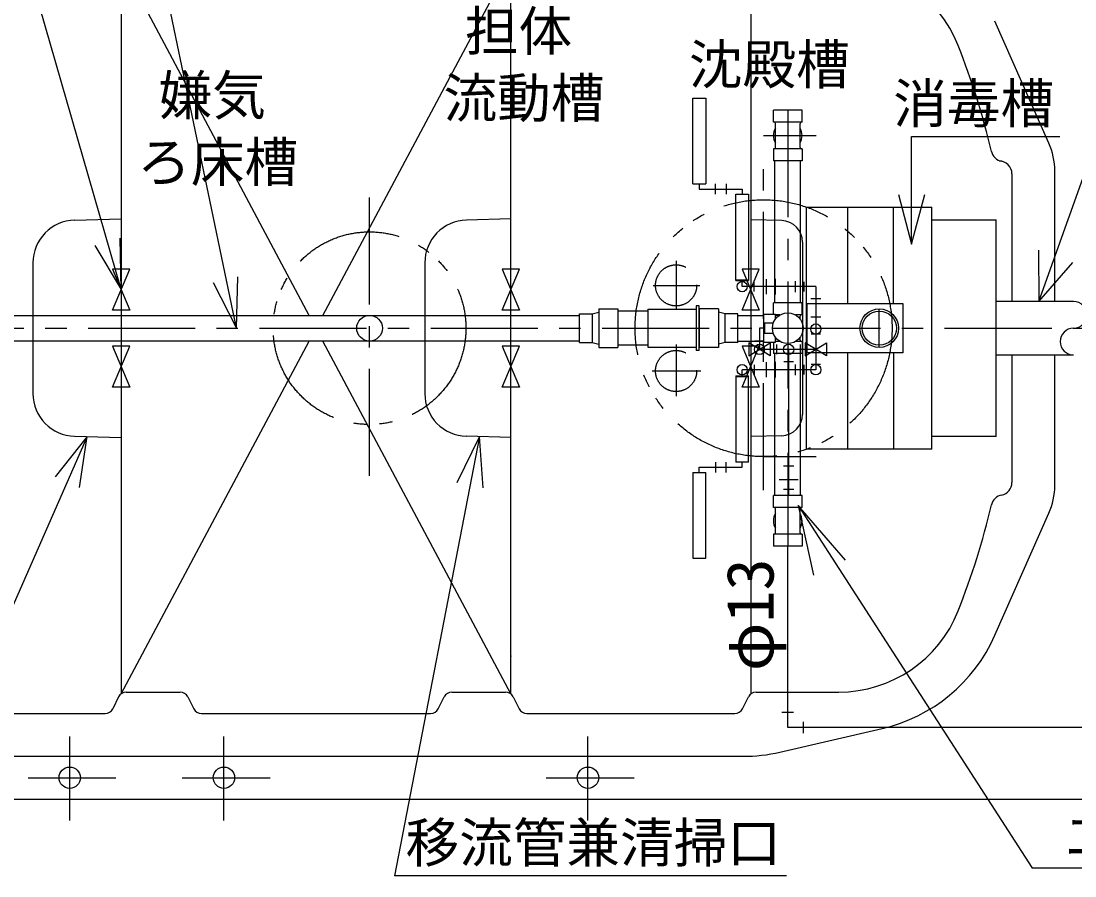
# Model space of a CAD drawing. Units: millimetres, scale not verified. Extents: x -14850 to 14850, y -10500 to 10500.
# Drawn here: x -9106 to -6645, y -999 to 997 of the extents above; entities that cross this region are included whole.
import ezdxf
from ezdxf.enums import TextEntityAlignment as Align

# ---------------------------------------------------------------- set-up
doc = ezdxf.new("R2010")
doc.units = ezdxf.units.MM
doc.header["$LTSCALE"] = 50
for name, pattern in [('CHAIN1', [8, 5, -1, 1, -1]), ('DOUBLE_CHAIN1', [8.8, 5, -1, 0.6, -0.6, 0.6, -1]), ('LONG_DASHED1', [7, 6, -1])]:
    doc.linetypes.add(name, pattern=pattern)
for name, color, linetype, lineweight in [('0-1_機器', 2, 'Continuous', 25), ('0-2_空気管', 3, 'Continuous', 25), ('0-4_文字', 5, 'Continuous', 25), ('0-5_製作', 5, 'Continuous', 25)]:
    doc.layers.add(name, color=color, linetype=linetype, lineweight=lineweight)
doc.styles.add('ＭＳ ゴシック', font='')
doc.styles.get('ＭＳ ゴシック').set_extended_font_data('MS Gothic')

msp = doc.modelspace()

# ---------------------------------------------------------------- linework, layer by layer
at = {"layer": '0-1_機器'}
msp.add_line((-10162.33, -820.03), (-6592.33, -820.03), dxfattribs=at)
at = {"layer": '0-2_空気管'}
for p, q in [((-8872.33, 1134.24), (-8872.33, -574.04)), ((-8433.31, 309.97), (-8872.33, 1134.24)), ((-8401.36, 309.97), (-7962.33, 1134)), ((-7962.33, -574.3), (-7962.33, 1134)), ((-7402.33, 1134.24), (-7402.33, -574.3)), ((-6706.08, 712.33), (-6832.07, 997.32)), ((-7537.33, 616.97), (-7537.33, 816.97)), ((-7537.33, 816.97), (-7507.33, 816.97)), ((-7507.33, 816.97), (-7507.33, 616.97)), ((-7282.33, 788.97), (-7349.34, 788.97)), ((-7349.34, 760.87), (-7349.34, 788.97)), ((-7282.33, 760.87), (-7282.33, 788.97)), ((-7282.33, 760.87), (-7349.34, 760.87)), ((-7344.44, 702.17), (-7344.44, 757.77)), ((-7287.23, 702.17), (-7287.23, 757.77)), ((-7026.56, 475.93), (-7026.56, 727.77)), ((-7026.56, 727.77), (-6680.5, 727.77)), ((-7349.34, 699.06), (-7349.34, 670.97)), ((-7282.33, 699.06), (-7349.34, 699.06)), ((-7282.33, 699.06), (-7282.33, 670.97)), ((-7282.33, 670.97), (-7349.34, 670.97)), ((-7345.83, 338.97), (-7345.83, 670.97)), ((-7285.83, 338.97), (-7285.83, 670.97)), ((-6792.33, 640.32), (-6792.33, 342.47)), ((-6692.33, 342.47), (-6692.33, 647.23)), ((-7537.33, 616.97), (-7507.33, 616.97)), ((-7522.33, 616.97), (-7522.33, 604.97)), ((-7484.83, 592.97), (-7484.83, 616.97)), ((-7459.83, 616.97), (-7459.83, 592.97)), ((-6729.74, 342.47), (-6626.51, 629.35)), ((-7522.33, 604.97), (-7422.33, 604.97)), ((-7437.33, 391.47), (-7437.33, 592.97)), ((-7437.33, 592.97), (-7407.33, 592.97)), ((-7422.33, 604.97), (-7422.33, 592.97)), ((-7407.33, 592.97), (-7407.33, 391.47)), ((-7272.18, 562.47), (-6979.47, 562.94)), ((-7272.18, -2.53), (-7272.18, 562.47)), ((-7175.35, 337.47), (-7175.35, 562.63)), ((-7068.68, 337.47), (-7068.68, 562.8)), ((-6979.47, -3), (-6979.47, 562.94)), ((-8980.95, 532.52), (-8872.33, 535.36)), ((-7962.33, 535.23), (-8065.95, 532.52)), ((-7330.02, 531.24), (-7402.33, 533.14)), ((-6979.47, 533.07), (-6829.39, 532.87)), ((-6829.39, 27.07), (-6829.39, 532.87)), ((-7281.33, 481.26), (-7281.33, 78.68)), ((-6730.54, 462.47), (-6729.74, 342.47)), ((-9078.33, 432.55), (-9078.33, 127.39)), ((-8163.33, 432.55), (-8163.33, 127.39)), ((-6729.74, 342.47), (-6650.26, 433.42)), ((-8602.89, 279.97), (-8599.92, 399.93)), ((-7366.33, 394.47), (-7366.33, 359.47)), ((-7345.33, 395.47), (-7345.33, 358.47)), ((-7437.33, 392.97), (-7407.33, 392.97)), ((-7437.33, 391.47), (-7407.33, 391.47)), ((-7422.33, 376.97), (-7422.33, 391.47)), ((-7250.33, 376.97), (-7422.33, 376.97)), ((-7394.27, 365.47), (-7394.27, 388.47)), ((-7298.33, 389.47), (-7298.33, 364.47)), ((-7278.33, 388.47), (-7278.33, 365.47)), ((-7250.33, 376.97), (-7250.33, 182.97)), ((-7261.83, 348.97), (-7238.83, 348.97)), ((-7757.33, 324.97), (-7712.33, 324.97)), ((-7757.33, 324.97), (-7757.33, 234.97)), ((-7712.33, 324.97), (-7712.33, 234.97)), ((-7642.33, 319.97), (-7712.33, 319.97)), ((-7642.33, 324.47), (-7529.83, 324.47)), ((-7642.33, 324.47), (-7642.33, 235.47)), ((-7522.33, 227.97), (-7522.33, 331.97)), ((-7477.33, 324.97), (-7522.33, 324.97)), ((-7477.33, 324.97), (-7477.33, 234.97)), ((-7282.33, 338.97), (-7349.34, 338.97)), ((-7349.34, 312.72), (-7349.34, 338.97)), ((-7282.33, 310.87), (-7282.33, 338.97)), ((-6648.58, 342.47), (-6829.39, 342.47)), ((-9663.38, 309.97), (-7802.33, 309.97)), ((-7802.33, 246.47), (-7802.33, 313.47)), ((-7772.33, 313.47), (-7772.33, 246.47)), ((-7462.33, 246.47), (-7462.33, 313.47)), ((-7432.33, 246.47), (-7432.33, 313.47)), ((-7432.33, 309.97), (-7371.83, 309.97)), ((-7371.83, 247.22), (-7371.83, 312.42)), ((-7371.53, 312.72), (-7344.33, 312.72)), ((-7344.33, 301.78), (-7344.33, 312.72)), ((-7334.08, 310.87), (-7344.33, 310.87)), ((-7344.33, 310.47), (-7334.75, 310.47)), ((-7282.33, 310.87), (-7297.59, 310.87)), ((-7287.23, 301.65), (-7287.23, 307.77)), ((-7238.83, 305.97), (-7261.83, 305.97)), ((-7381.83, 279.97), (-7381.83, 230.47)), ((-7369.83, 279.97), (-7381.83, 279.97)), ((-7802.33, 249.97), (-9663.38, 249.97)), ((-8872.33, -574.04), (-8433.32, 249.97)), ((-7962.33, -574.3), (-8401.36, 249.97)), ((-7432.33, 249.97), (-7371.83, 249.97)), ((-7371.83, 249.5), (-7393.83, 249.5)), ((-7349.34, 247.22), (-7349.34, 220.97)), ((-7344.33, 249.47), (-7334.75, 249.47)), ((-7334.08, 249.06), (-7344.33, 249.06)), ((-7282.33, 249.06), (-7297.59, 249.06)), ((-7287.23, 252.17), (-7287.23, 258.29)), ((-7282.33, 249.06), (-7282.33, 220.97)), ((-7239.33, 265.97), (-7261.33, 265.97)), ((-7757.33, 234.97), (-7712.33, 234.97)), ((-7642.33, 239.97), (-7712.33, 239.97)), ((-7642.33, 235.47), (-7529.83, 235.47)), ((-7522.33, 227.97), (-7529.83, 227.97)), ((-7477.33, 234.97), (-7522.33, 234.97)), ((-7250.33, 230.47), (-7381.83, 230.47)), ((-7341.83, 241.97), (-7341.83, 218.97)), ((-7313.83, 230.47), (-7313.83, -110.99)), ((-7285.83, -111.03), (-7285.83, 241.97)), ((-7175.35, -2.69), (-7175.35, 222.47)), ((-7068.68, 222.47), (-7068.68, -2.86)), ((-7366.33, 200.47), (-7366.33, 165.47)), ((-7282.33, 220.97), (-7349.34, 220.97)), ((-7345.83, -111.03), (-7345.83, 220.97)), ((-7345.33, 201.47), (-7345.33, 164.47)), ((-7325.33, 202.47), (-7302.33, 202.47)), ((-6829.39, 217.47), (-6648.58, 217.47)), ((-6792.33, 217.47), (-6792.33, -80.38)), ((-6692.33, -87.3), (-6692.33, 217.47)), ((-7250.33, 182.97), (-7422.33, 182.97)), ((-7422.33, 168.47), (-7422.33, 182.97)), ((-7394.27, 194.47), (-7394.27, 171.47)), ((-7349.45, 195.5), (-7349.45, 195.47)), ((-7298.33, 195.47), (-7298.33, 170.47)), ((-7278.33, 194.47), (-7278.33, 171.47)), ((-7239.33, 194.97), (-7261.33, 194.97)), ((-7437.33, 168.47), (-7437.33, -33.03)), ((-7437.33, 168.47), (-7407.33, 168.47)), ((-7437.33, 166.97), (-7407.33, 166.97)), ((-7407.33, -33.03), (-7407.33, 168.47)), ((-8951.51, 26.65), (-9376.62, -938.49)), ((-8980.95, 27.42), (-8872.33, 24.58)), ((-8035.88, 26.63), (-8233.86, -999.43)), ((-7962.33, 24.71), (-8065.95, 27.42)), ((-7330.02, 28.69), (-7402.33, 26.8)), ((-6829.39, 27.07), (-6979.47, 26.87)), ((-6979.47, -3), (-7272.18, -2.53)), ((-7522.33, -57.03), (-7522.33, -45.03)), ((-7522.33, -45.03), (-7422.33, -45.03)), ((-7484.83, -33.03), (-7484.83, -57.03)), ((-7459.83, -57.03), (-7459.83, -33.03)), ((-7407.33, -33.03), (-7437.33, -33.03)), ((-7422.33, -45.03), (-7422.33, -33.03)), ((-7325.83, -41.38), (-7301.83, -41.38)), ((-7537.33, -57.03), (-7537.33, -257.03)), ((-7537.33, -57.03), (-7507.33, -57.03)), ((-7507.33, -257.03), (-7507.33, -57.03)), ((-7335.83, -73.38), (-7291.83, -73.38)), ((-7325.83, -96.38), (-7301.83, -96.38)), ((-7282.33, -111.03), (-7349.34, -111.03)), ((-7349.34, -139.13), (-7349.34, -111.03)), ((-7282.33, -139.13), (-7282.33, -111.03)), ((-7282.33, -139.13), (-7349.34, -139.13)), ((-7344.44, -197.83), (-7344.44, -142.23)), ((-7291.8, -134.42), (-6745.7, -979.9)), ((-7291.8, -134.42), (-7256.06, -296.85)), ((-7180.93, -261.98), (-7291.8, -134.42)), ((-7287.23, -197.83), (-7287.23, -142.23)), ((-6832.07, -437.38), (-6706.08, -152.4)), ((-7349.34, -200.93), (-7349.34, -229.03)), ((-7282.33, -200.93), (-7349.34, -200.93)), ((-7282.33, -200.93), (-7282.33, -229.03)), ((-7282.33, -229.03), (-7349.34, -229.03)), ((-7537.33, -257.03), (-7507.33, -257.03)), ((-8878.27, -581.21), (-8891.84, -608.85)), ((-8860.32, -570.03), (-8734.69, -570.03)), ((-8716.81, -581.08), (-8702.86, -608.97)), ((-8131.81, -608.97), (-8117.86, -581.08)), ((-8099.97, -570.03), (-7974.69, -570.03)), ((-7956.81, -581.08), (-7942.86, -608.97)), ((-7421.81, -608.97), (-7407.86, -581.08)), ((-7389.97, -570.03), (-7196.8, -570.03)), ((-9537.11, -620.03), (-8909.79, -620.03)), ((-8684.97, -620.03), (-8149.69, -620.03)), ((-7924.97, -620.03), (-7439.69, -620.03)), ((-7334.24, -710.24), (-7095.52, -655.13)), ((-9537.11, -720.03), (-7420.17, -720.03)), ((-6745.7, -980.47), (-6078.58, -980.47)), ((-7318.49, -999.43), (-8233.86, -999.43))]:
    msp.add_line(p, q, dxfattribs=at)
at = {"layer": '0-2_空気管', "linetype": 'CHAIN1'}
for p, q in [((-7315.83, 788.97), (-7315.83, -229.03)), ((-7372.57, 729.97), (-7249.35, 729.97)), ((-7372.33, -98.4), (-7372.33, 678.6)), ((-8292.33, -65.03), (-8292.33, 624.97)), ((-7576.55, 436.97), (-7576.55, 323.26)), ((-7630.1, 379.97), (-7521.07, 379.97)), ((-7102.18, 234.97), (-7102.18, 324.97)), ((-10149.54, 279.97), (-6613.62, 279.97)), ((-7576.55, 241.66), (-7576.55, 120.97)), ((-7632.1, 179.97), (-7519.06, 179.97))]:
    msp.add_line(p, q, dxfattribs=at)
at = {"layer": '0-2_空気管', "linetype": 'LONG_DASHED1'}
for p, q in [((-7422.33, 392.97), (-7422.33, 391.47)), ((-7522.33, 324.97), (-7522.33, 234.97)), ((-7372.57, -20.03), (-7249.35, -20.03))]:
    msp.add_line(p, q, dxfattribs=at)
at = {"layer": '0-2_空気管'}
for points in [[(-8872.33, 369.97), (-9241.15, 1648.69), (-9881.38, 1648.69)], [(-8657.24, 386.96), (-8602.89, 279.97), (-8868.27, 1554.78), (-8271.49, 1554.78)], [(-7057.61, 591.84), (-7026.56, 475.93), (-6995.5, 591.84)], [(-8934.01, 472.91), (-8872.33, 369.97), (-8874.27, 489.95)], [(-7522.33, 331.97), (-7529.83, 331.97), (-7529.83, 227.97)], [(-7802.33, 313.47), (-7772.33, 313.47), (-7757.33, 317.47)], [(-7432.33, 313.47), (-7462.33, 313.47), (-7477.33, 317.47)], [(-7349.66, 291.97), (-7369.83, 291.97), (-7369.83, 267.97), (-7349.66, 267.97)], [(-7802.33, 246.47), (-7772.33, 246.47), (-7757.33, 242.47)], [(-7432.33, 246.47), (-7462.33, 246.47), (-7477.33, 242.47)], [(-7371.83, 247.22), (-7344.33, 247.22), (-7344.33, 258.16)], [(-8969.81, -91.95), (-8951.51, 26.65), (-9026.65, -66.91)], [(-8027.34, -93.06), (-8035.88, 26.63), (-8088.33, -81.3)], [(-7962.33, -489.72), (-7962.3, -488.85), (-7962.21, -487.84), (-7962.14, -487.1), (-7962.03, -486.2), (-7961.87, -485.31)]]:
    msp.add_lwpolyline(points, dxfattribs=at)
for points in [[(-8852.33, 417.97), (-8892.33, 417.97), (-8852.33, 321.97), (-8892.33, 321.97)], [(-7942.33, 417.97), (-7982.33, 417.97), (-7942.33, 321.97), (-7982.33, 321.97)], [(-7382.33, 417.97), (-7422.33, 417.97), (-7382.33, 321.97), (-7422.33, 321.97)], [(-7270.18, 337.47), (-7047.18, 337.47), (-7047.18, 222.47), (-7270.18, 222.47)], [(-8852.33, 237.97), (-8892.33, 237.97), (-8852.33, 141.97), (-8892.33, 141.97)], [(-7942.33, 237.97), (-7982.33, 237.97), (-7942.33, 141.97), (-7982.33, 141.97)], [(-7382.33, 237.97), (-7422.33, 237.97), (-7382.33, 141.97), (-7422.33, 141.97)], [(-7356.83, 215.47), (-7406.83, 245.47), (-7406.83, 215.47), (-7356.83, 245.47)], [(-7225.33, 215.47), (-7275.33, 245.47), (-7275.33, 215.47), (-7225.33, 245.47)]]:
    msp.add_lwpolyline(points, close=True, dxfattribs=at)
at = {"layer": '0-2_空気管', "linetype": 'DOUBLE_CHAIN1'}
for centre, radius in [((-7372.33, 279.97), 300), ((-8292.33, 279.97), 225), ((-7576.55, 379.97), 48), ((-7576.55, 179.97), 48)]:
    msp.add_circle(centre, radius, dxfattribs=at)
at = {"layer": '0-2_空気管'}
for centre, radius in [((-7422.33, 376.97), 12), ((-7102.18, 279.97), 45), ((-7102.18, 279.97), 40), ((-8292.33, 279.97), 30), ((-7315.83, 279.97), 35.89), ((-7250.33, 277.97), 12), ((-7381.83, 230.47), 12), ((-7313.83, 230.47), 12), ((-7422.33, 182.97), 12), ((-7250.33, 182.97), 12)]:
    msp.add_circle(centre, radius, dxfattribs=at)
for centre, radius, start, end in [((-7196.8, 829.97), 300, 21.51007, 90), ((-8592.33, 279.97), 1800, 13.24481, 21.51007), ((-7315.83, 729.97), 33.5, 148.62476, 211.37523), ((-7347.54, 757.77), 3.1, 0, 90), ((-7284.13, 757.77), 3.1, 90, 180), ((-7315.83, 729.97), 33.5, 328.62476, 31.37523), ((-7347.54, 702.17), 3.1, 270, 0), ((-7284.13, 702.17), 3.1, 180, 270), ((-6811.01, 699.25), 30, 193.24483, 259.1232), ((-6853.33, 647.23), 161, 0, 23.85048), ((-6822.33, 640.32), 30, 0, 90), ((-8978.33, 432.55), 100, 91.5, 180), ((-8063.33, 432.55), 100, 91.5, 180), ((-7331.33, 481.26), 50, 0, 88.49998), ((-6648.58, 311.22), 31.25, 270, 90), ((-7371.53, 312.42), 0.3, 90, 180), ((-7284.13, 307.77), 3.1, 90, 180), ((-6648.58, 248.72), 31.25, 90, 270), ((-7284.13, 252.17), 3.1, 180, 270), ((-8978.33, 127.39), 100, 180, 268.5), ((-8063.33, 127.39), 100, 180, 268.5), ((-7331.33, 78.68), 50, 271.5, 0), ((-6822.33, -80.38), 30, 280.87679, 0), ((-6853.33, -87.3), 161, 336.14949, 359.99998), ((-6811.01, -139.31), 30, 100.87679, 166.75516), ((-7347.54, -142.23), 3.1, 0, 90), ((-7284.13, -142.23), 3.1, 90, 180), ((-8592.33, 279.97), 1800, 338.48991, 346.75516), ((-7315.83, -170.03), 33.5, 148.62476, 211.37523), ((-7315.83, -170.03), 33.5, 328.62476, 31.37523), ((-7347.54, -197.83), 3.1, 270, 0), ((-7284.13, -197.83), 3.1, 180, 270), ((-7196.8, -270.03), 300, 270, 338.48991), ((-7181.45, -282.92), 382, 283, 336.14951), ((-8860.32, -590.03), 20, 90, 153.84564), ((-8734.69, -590.03), 20, 26.56387, 90), ((-8099.97, -590.03), 20, 90, 153.43611), ((-7974.69, -590.03), 20, 26.56387, 90), ((-7389.97, -590.03), 20, 90, 153.43611), ((-8909.79, -600.03), 20, 270, 333.84564), ((-8684.97, -600.03), 20, 206.56384, 270), ((-8149.69, -600.03), 20, 270, 333.43611), ((-7924.97, -600.03), 20, 206.56384, 270), ((-7439.69, -600.03), 20, 270, 333.43611), ((-7420.17, -338.03), 382, 270, 283)]:
    msp.add_arc(centre, radius, start, end, dxfattribs=at)
at = {"layer": '0-4_文字', "color": 7}
for p, q in [((-8992.33, -870.24), (-8992.33, -673.75)), ((-8632.33, -870.24), (-8632.33, -673.75)), ((-7782.33, -870.24), (-7782.33, -673.75)), ((-9089.66, -770.03), (-8884.51, -770.03)), ((-8729.66, -770.03), (-8524.51, -770.03)), ((-7879.66, -770.03), (-7674.51, -770.03))]:
    msp.add_line(p, q, dxfattribs=at)
for centre in [(-8992.33, -770.03), (-8632.33, -770.03), (-7782.33, -770.03)]:
    msp.add_circle(centre, 25, dxfattribs=at)
at = {"layer": '0-5_製作', "color": 6}
for p, q in [((-7315.83, -652.68), (-7315.83, -229.03)), ((-7329.33, -616.68), (-7302.33, -616.68)), ((-7279.83, -639.18), (-7279.83, -666.18)), ((-6479.36, -652.68), (-7315.83, -652.68))]:
    msp.add_line(p, q, dxfattribs=at)

# ---------------------------------------------------------------- texts
at = {"layer": '0-2_空気管', "color": 4, "style": 'ＭＳ ゴシック'}
for s, p in [('担体', (-8069.52, 900.4)), ('沈殿槽', (-7546.84, 822.65)), ('嫌気', (-8784.75, 750.65)), ('流動槽', (-8119.52, 744.4)), ('消毒槽', (-7069.44, 731.65)), ('ろ床槽', (-8834.75, 594.65)), ('\u3000エアー口\u3000', (-6794.91, -979.9)), ('移流管兼清掃口', (-8208.22, -995.19))]:
    msp.add_text(s, height=91.79, dxfattribs=at).set_placement(p, align=Align.BOTTOM_LEFT)
at = {"layer": '0-5_製作', "color": 4, "style": 'ＭＳ ゴシック'}
msp.add_text('φ13', height=110, rotation=90, dxfattribs=at).set_placement((-7315.92, -521.2), align=Align.BOTTOM_LEFT)

doc.saveas('drawing.dxf')
